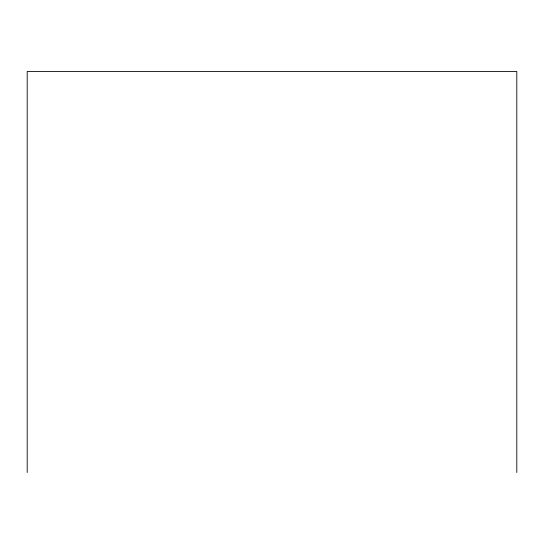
<?xml version="1.0" encoding="UTF-8"?>
<svg xmlns="http://www.w3.org/2000/svg" width="544" height="544" viewBox="0 0 544 544"><rect width="100%" height="100%" fill="white"/><g stroke="black" fill="none" stroke-linecap="round" stroke-linejoin="round"><path stroke-width="0.82" d="M516.8 472.518L516.8 71.482L27.2 71.482L27.2 472.518"/></g></svg>
